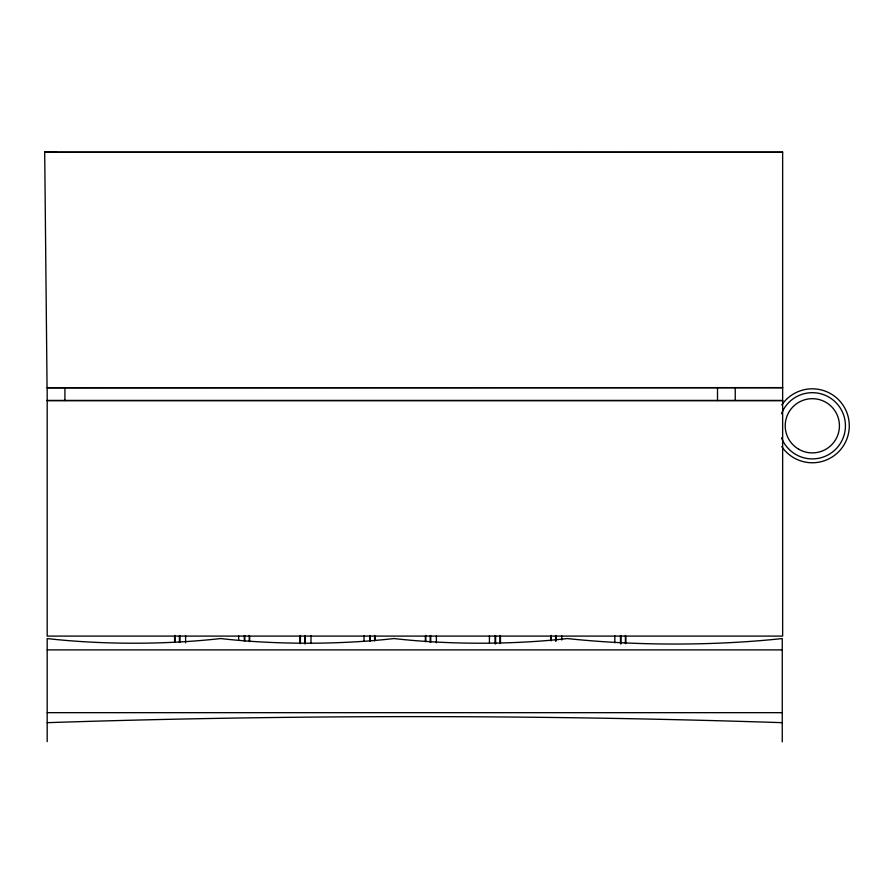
<?xml version="1.0" encoding="UTF-8"?>
<svg xmlns="http://www.w3.org/2000/svg" width="894" height="894" viewBox="0 0 894 894"><rect width="100%" height="100%" fill="white"/><g stroke="black" fill="none" stroke-linecap="round" stroke-linejoin="round"><path stroke-width="1.34" d="M44.7 152.338L782.641 152.226L44.7 152.125L56.389 152.125L44.7 152.248L47.058 387.817L782.641 387.616M782.641 387.705L47.181 387.705L47.181 636.092L782.641 636.092L782.641 152.125M47.181 400.49L782.641 400.49M47.181 400.601L782.641 400.601M47.181 649.893L782.261 649.893M47.181 712.674L782.261 712.674M782.261 741.875L782.261 638.551A255.807 59.384 0 0 1 567.332 638.551A196.859 45.695 0 0 1 393.941 638.551A196.859 45.695 0 0 1 220.561 638.551A196.859 45.695 0 0 1 47.181 638.551L47.181 741.662M735.248 387.705L735.248 400.49M717.513 387.616L717.513 400.601M625.834 636.304L625.834 643.11M625.409 635.41L625.409 643.669M620.995 635.701L620.995 643.825M620.47 635.5L620.47 643.714M614.826 635.835L614.826 642.808M561.767 635.835L561.767 640.026M556.113 635.5L556.113 640.976M555.599 635.701L555.599 641.121M551.173 635.41L551.173 640.92M550.76 636.304L550.76 640.383M500.439 636.304L500.439 643.11M500.025 635.41L500.025 643.669M495.6 635.701L495.6 643.825M495.086 635.5L495.086 643.714M489.431 635.835L489.431 642.808M436.373 635.835L436.373 642.808M430.729 635.5L430.729 642.339M430.204 635.701L430.204 642.473M425.79 635.41L425.79 640.92M425.365 636.304L425.365 641.747M375.055 636.304L375.055 640.383M374.631 635.41L374.631 640.92M370.217 635.701L370.217 641.121M369.691 635.5L369.691 640.976M364.048 635.835L364.048 641.411M310.989 635.835L310.989 642.808M305.335 635.5L305.335 643.714M304.82 635.701L304.82 643.825M300.395 635.41L300.395 643.669M299.982 636.304L299.982 643.11M249.661 636.304L249.661 641.747M249.247 635.41L249.247 640.92M244.822 635.701L244.822 641.121M244.308 635.5L244.308 640.976M238.653 635.835L238.653 640.026M185.594 635.835L185.594 642.808M179.951 635.5L179.951 642.339M179.426 635.701L179.426 642.473M175.012 635.41L175.012 642.294M174.587 636.304L174.587 641.747M64.916 387.616L64.916 400.601M781.758 404.96A36.978 36.978 0 0 1 836.784 398.065A36.978 36.978 0 0 1 836.784 453.515A36.978 36.978 0 0 1 781.758 446.609M781.501 413.698A33.112 33.112 0 0 1 832.314 399.394A33.112 33.112 0 0 1 832.314 452.185A33.112 33.112 0 0 1 781.501 437.881M47.181 722.676A2606.032 604.925 0 0 1 782.261 722.676M798.767 449.269A27.111 27.111 0 0 0 839.432 425.79A27.111 27.111 0 0 0 798.767 402.311A27.111 27.111 0 0 0 798.767 449.269"/></g></svg>
